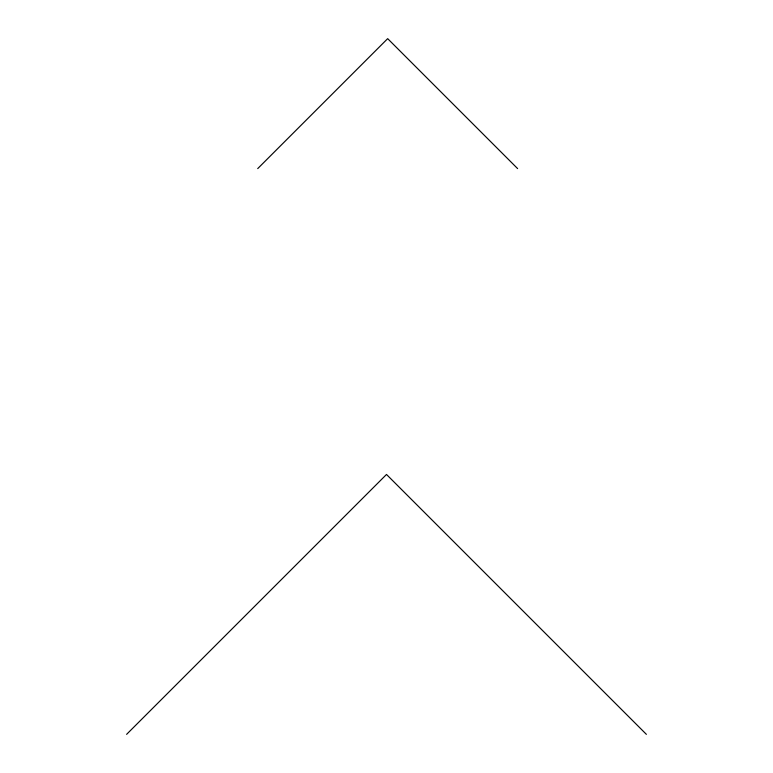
<?xml version="1.0" encoding="UTF-8"?>
<svg xmlns="http://www.w3.org/2000/svg" width="773" height="773" viewBox="0 0 773 773"><rect width="100%" height="100%" fill="white"/><g stroke="black" fill="none" stroke-linecap="round" stroke-linejoin="round"><path stroke-width="1.16" d="M257.718 168.601L387.669 38.65L517.62 168.601M126.608 734.35L386.5 474.458L646.392 734.35"/></g></svg>
